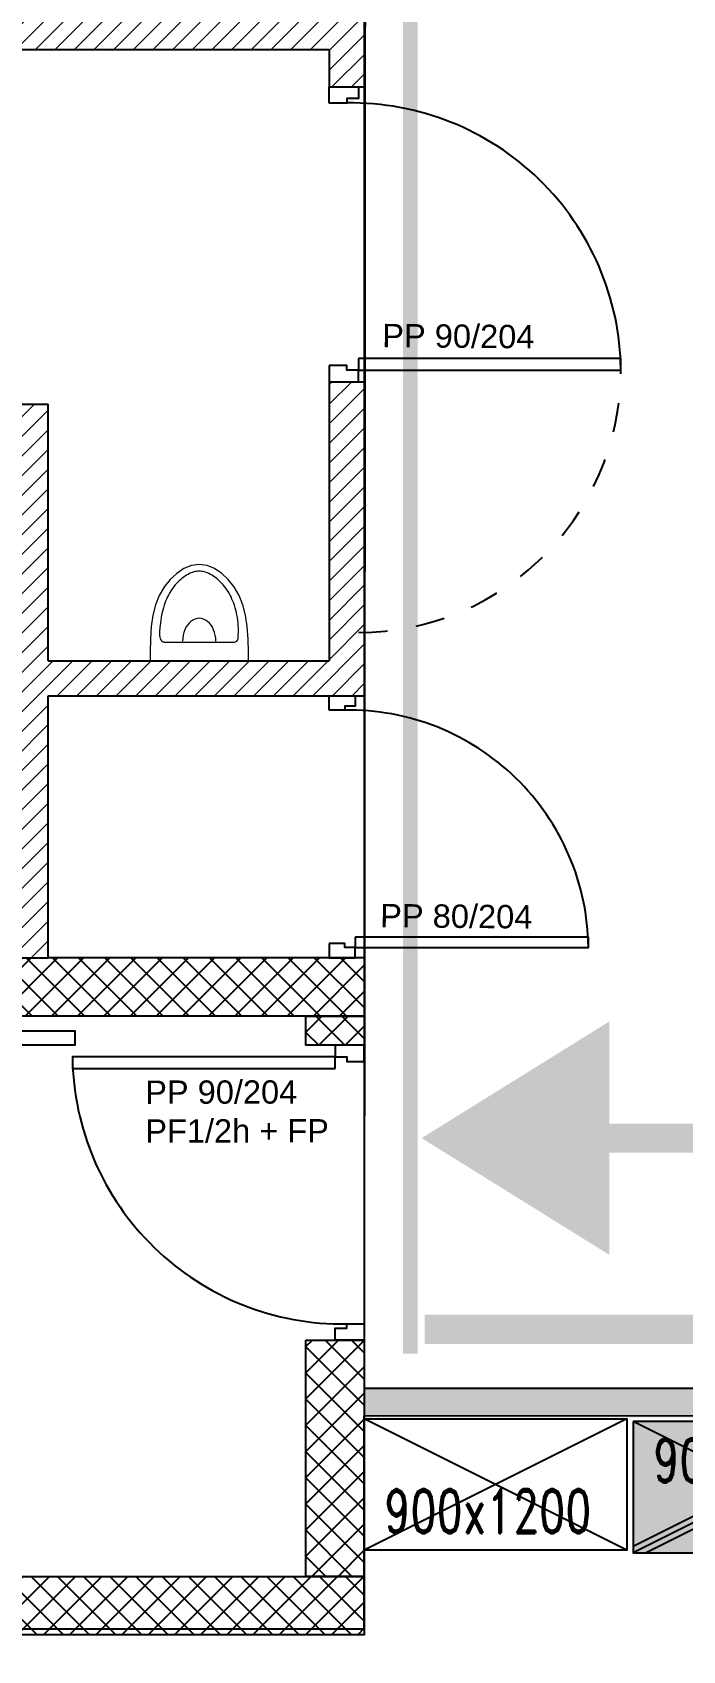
# Model space of a CAD drawing. Extents: x -28.9 to 23.3, y -8.4 to 57.6.
# Drawn here: x -12.29 to -10.06, y -1.74 to 3.81 of the extents above; entities that cross this region are included whole.
import ezdxf

# ---------------------------------------------------------------- set-up
doc = ezdxf.new("R2010")
doc.units = 0
doc.header["$LTSCALE"] = 0.001
for name, pattern in [('CACHE', [0.375, 0.25, -0.125]), ('CONTINU', [0]), ('HIDDEN2', [0.1875, 0.125, -0.0625])]:
    doc.linetypes.add(name, pattern=pattern)
for name, color, linetype in [('00-SECURITE UP', 12, 'Continuous'), ('02-CL HACH PLATRE', 6, 'Continuous'), ('02-CLOISON_HACH MACONNERIE', 6, 'Continuous'), ('A-Etiq_Mob', 7, 'Continuous'), ('A-legende', 7, 'Continuous'), ('A-MobilierAQ', 7, 'Continuous')]:
    doc.layers.add(name, color=color, linetype=linetype)
for name, color, linetype, true_color in [('A-MOQUETTE', 7, 'Continuous', 0xe5ecff), ('A-projet', 7, 'Continuous', 0x5b6280), ('A-signalétique', 7, 'Continuous', 0x666666), ('A-vitré', 7, 'Continuous', 0x61becc)]:
    doc.layers.add(name, color=color, linetype=linetype, true_color=true_color)
doc.styles.add('ROMAND', font='romand', dxfattribs={"width": 0.7})
doc.styles.get("Standard").update_dxf_attribs({"font": 'ARIALN.TTF'})

# ---------------------------------------------------------------- blocks, each defined once
blk = doc.blocks.new('E1147-p.dwg_01')
at = {"lineweight": 0}
for p, q in [((0.147, 0.274), (0.147, -0.273)), ((0.172, -0.387), (0.27, -0.38)), ((0.27, -0.38), (0.361, -0.367)), ((0.069, -0.389), (0.172, -0.387))]:
    blk.add_line(p, q, dxfattribs=at)
blk.add_lwpolyline([(0.361, -0.367), (0.443, -0.346), (0.516, -0.317), (0.58, -0.279), (0.587, -0.274), (0.643, -0.23), (0.691, -0.178), (0.729, -0.122), (0.753, -0.062), (0.762, 0), (0.753, 0.061), (0.729, 0.122), (0.691, 0.178), (0.643, 0.23), (0.587, 0.274), (0.516, 0.317), (0.443, 0.346), (0.361, 0.367), (0.27, 0.38), (0.172, 0.386), (0.069, 0.389), (0, 0.389), (0, -0.389), (0.069, -0.389)], dxfattribs=at)
blk.add_ellipse((0.155, 0), major_axis=(-0.181, 0), ratio=0.728687, start_param=1.570796, end_param=4.712389, dxfattribs=at)
blk.add_open_spline([(0.174, -0.308), (0.209, -0.31), (0.272, -0.313), (0.361, -0.3), (0.437, -0.281), (0.504, -0.254), (0.562, -0.221), (0.612, -0.181), (0.653, -0.137), (0.684, -0.091), (0.704, -0.045), (0.711, 0), (0.704, 0.045), (0.684, 0.091), (0.653, 0.137), (0.612, 0.181), (0.562, 0.22), (0.504, 0.254), (0.437, 0.28), (0.361, 0.3), (0.273, 0.309), (0.202, 0.321), (0.153, 0.299), (0.149, 0.283), (0.147, 0.274)], degree=3, knots=[0, 0, 0, 0, 4.097726, 7.484061, 10.556982, 13.361806, 15.964175, 18.439472, 20.836209, 23.049526, 24.995909, 26.665544, 28.335179, 30.281562, 32.494879, 34.891475, 37.366912, 39.969231, 42.774055, 45.846879, 49.233313, 53.301965, 54.114427, 55.161375, 55.161375, 55.161375, 55.161375], dxfattribs=at)
blk.add_spline([(0.147, -0.273), (0.156, -0.298), (0.174, -0.308)], degree=3, dxfattribs=at)
blk = doc.blocks.new('Xref-R1-2018-11')
at = {"layer": '00-SECURITE UP'}
h = blk.add_hatch(color=256, dxfattribs=at)
h.dxf.hatch_style = 1
h.paths.add_polyline_path([(-7.5879, -7.2496), (-7.5879, -6.8496), (-7.5879, -6.4496), (-8.2316, -6.8496)])
at = {"layer": '02-CL HACH PLATRE', "lineweight": 13, "transparency": 33554687}
h = blk.add_hatch(dxfattribs=at)
h.set_pattern_fill('ANSI31', color=256, scale=0.015)
h.paths.add_polyline_path([(-8.4282, -2.9121), (-8.5485, -2.9121), (-8.5485, -3.0001), (-11.2668, -3.0001), (-11.2683, -3.1201), (-8.5485, -3.1201), (-8.5485, -3.2472), (-8.4485, -3.2472), (-8.4283, -3.2472)])
h.paths.add_polyline_path([(-11.2668, -3.0001), (-12.3715, -3.0001), (-12.8962, -3.0001), (-12.8985, -3.1188), (-12.8985, -3.1201), (-11.2683, -3.1201)])
h = blk.add_hatch(dxfattribs=at)
h.set_pattern_fill('ANSI31', color=256, scale=0.015)
h.paths.add_polyline_path([(-10.5298, -4.3346), (-10.6498, -4.3346), (-10.6498, -5.9614), (-10.6498, -6.2314), (-10.5298, -6.2314), (-10.5298, -5.9614), (-10.5303, -5.9614)])
h.paths.add_polyline_path([(-9.512, -5.3336), (-8.4284, -5.3336), (-8.4283, -4.2572), (-8.5485, -4.2572), (-8.5485, -5.2136), (-9.512, -5.2136), (-9.512, -4.3346), (-9.632, -4.3346), (-9.632, -5.9614), (-9.632, -6.2314), (-9.512, -6.2314)])
at = {"layer": '02-CLOISON_HACH MACONNERIE', "transparency": 33554687}
h = blk.add_hatch(dxfattribs=at)
h.set_pattern_fill('ANSI37', color=256, scale=0.02)
h.paths.add_polyline_path([(-8.4284, -6.2314), (-9.512, -6.2314), (-9.632, -6.2314), (-10.5298, -6.2314), (-10.6498, -6.2314), (-11.308, -6.2314), (-11.3095, -6.4314), (-8.4285, -6.4314)])
h.paths.add_polyline_path([(-11.308, -6.2314), (-12.9566, -6.2314), (-12.9588, -6.4314), (-11.3095, -6.4314)])
h = blk.add_hatch(dxfattribs=at)
h.set_pattern_fill('ANSI37', color=256, scale=0.02)
h.set_pattern_definition([(45, (11.00746, 16.815694), (-0.04490128, 0.04490128), []), (135, (11.00746, 16.815694), (-0.04490128, -0.04490128), [])])
h.paths.add_polyline_path([(-8.6285, -6.4314), (-8.4285, -6.4314), (-8.4285, -6.5314), (-8.6285, -6.5314)])
h = blk.add_hatch(dxfattribs=at)
h.set_pattern_fill('ANSI37', color=256, scale=0.02)
h.set_pattern_definition([(45, (11.00754, 16.815694), (-0.04490128, 0.04490128), []), (135, (11.00754, 16.815694), (-0.04490128, -0.04490128), [])])
h.paths.add_polyline_path([(-8.6284, -7.5414), (-8.4284, -7.5414), (-8.4284, -8.3514), (-8.6284, -8.3514)])
h = blk.add_hatch(dxfattribs=at)
h.set_pattern_fill('ANSI37', color=256, scale=0.02)
h.set_pattern_definition([(45, (10.81605, 16.895694), (-0.04490128, 0.04490128), []), (135, (10.81605, 16.895694), (-0.04490128, -0.04490128), [])])
h.paths.add_polyline_path([(-12.9958, -8.3514), (-12.9996, -8.5514), (-8.4284, -8.5514), (-8.4284, -8.3514)])
blk.add_line((-8.4284, -6.2314), (-9.512, -6.2314))
at = {"linetype": 'Continuous'}
for points in [[(-8.4282, -2.9121), (-8.4283, -3.2472)], [(-8.5485, -3.1201), (-12.8985, -3.1201)], [(-8.5485, -3.1201), (-8.5485, -3.2472)], [(-8.5485, -3.2472), (-8.4282, -3.2472)], [(-8.5485, -4.2572), (-8.5485, -5.2136)], [(-8.5485, -4.2572), (-8.4282, -4.2572)], [(-8.4283, -4.2572), (-8.4284, -5.3336)], [(-9.632, -4.3346), (-9.512, -4.3346)], [(-9.512, -5.2136), (-9.512, -4.3346)], [(-9.512, -5.2136), (-8.5487, -5.2136)], [(-9.512, -6.2314), (-9.512, -5.3336)], [(-9.512, -5.3336), (-8.4284, -5.3336)]]:
    blk.add_lwpolyline(points, dxfattribs=at)
at = {"linetype": 'CONTINU'}
for points in [[(-8.5485, -3.3022), (-8.5485, -3.2472), (-8.4485, -3.2472), (-8.4485, -3.2872), (-8.4885, -3.2872), (-8.4885, -3.3022), (-8.5485, -3.3022)], [(-8.5485, -4.2022), (-8.5485, -4.2572), (-8.4485, -4.2572), (-8.4485, -4.2172), (-8.4885, -4.2172), (-8.4885, -4.2022), (-8.5485, -4.2022)], [(-8.4485, -4.1772), (-8.4485, -4.2172), (-7.5485, -4.2172), (-7.5485, -4.1772)], [(-8.5487, -5.3825), (-8.5487, -5.3336), (-8.4598, -5.3336), (-8.4598, -5.3692), (-8.4953, -5.3692), (-8.4953, -5.3825), (-8.5487, -5.3825)], [(-8.5487, -6.1825), (-8.5487, -6.2314), (-8.4598, -6.2314), (-8.4598, -6.1958), (-8.4953, -6.1958), (-8.4953, -6.1825), (-8.5487, -6.1825)], [(-8.4598, -6.1603), (-8.4598, -6.1958), (-7.6598, -6.1958), (-7.6598, -6.1603)], [(-8.4285, -6.5864), (-8.4285, -6.5314), (-8.5285, -6.5314), (-8.5285, -6.5714), (-8.4885, -6.5714), (-8.4885, -6.5864), (-8.4285, -6.5864)], [(-8.5285, -6.6114), (-8.5285, -6.5714), (-9.4285, -6.5714), (-9.4285, -6.6114)], [(-8.4285, -7.4864), (-8.4285, -7.5414), (-8.5285, -7.5414), (-8.5285, -7.5014), (-8.4885, -7.5014), (-8.4885, -7.4864), (-8.4285, -7.4864)]]:
    blk.add_lwpolyline(points, close=True, dxfattribs=at)
for points in [[(-9.632, -6.2314), (-9.512, -6.2314)], [(-8.4284, -6.2314), (-8.4285, -6.4314)], [(-8.4282, -6.4314), (-12.9599, -6.4314)], [(-11.8976, -6.4814), (-9.7199, -6.4814), (-9.4199, -6.4814), (-9.4199, -6.5314), (-11.8665, -6.5314)], [(-12.9958, -8.3514), (-8.4284, -8.3514), (-8.4284, -8.5514), (-12.9996, -8.5514)]]:
    blk.add_lwpolyline(points)
for points in [[(-8.6285, -6.4314), (-8.4285, -6.4314), (-8.4285, -6.5314), (-8.6285, -6.5314)], [(-8.6284, -7.5414), (-8.4284, -7.5414), (-8.4284, -8.3514), (-8.6284, -8.3514)]]:
    blk.add_lwpolyline(points, close=True)
for centre, radius, start, end in [((-8.4742, -4.2279), 0.9259, 0.6649, 90.8794), ((-8.4827, -6.2054), 0.823, 0.6649, 90.8794), ((-8.5027, -6.5606), 0.9259, 180.6649, 270.8794)]:
    blk.add_arc(centre, radius, start, end, dxfattribs=at)
at = {"linetype": 'HIDDEN2', "ltscale": 1.2}
blk.add_arc((-8.4485, -4.2172), 0.9, 270, 2.5473, dxfattribs=at)
at = {"layer": '00-SECURITE UP', "const_width": 0.1}
blk.add_lwpolyline([(-6.6789, -6.8496), (-7.5879, -6.8496), (-7.5879, -6.8496), (-7.5879, -6.8496)], dxfattribs=at)
at = {"lineweight": 18, "xscale": 0.4330708663173978, "yscale": 0.4330708663173978, "zscale": 0.4330708663173978, "rotation": 89.99999961263066}
blk.add_blockref('E1147-p.dwg_01', (-8.994, -5.2136), dxfattribs=at)
at = {"attachment_point": 1}
for s, insert, char_height, width, rotation in [('{\\fArial|b0|i0|c0|p34;PP 90/204}', (-8.3663, -4.0588), 0.08, 1.472401, 359.5012), ('{\\fArial|b0|i0|c0|p34;PP 80/204}', (-8.3733, -6.0468), 0.08, 1.472401, 359.5012), ('{\\fArial|b0|i0|c0|p34;PP 90/204\\PPF1/2h + FP}', (-9.1791, -6.6522), 0.079868, 1.469965, 0.0874)]:
    blk.add_mtext(s, dxfattribs=dict(at, insert=insert, char_height=char_height, width=width, rotation=rotation))
blk = doc.blocks.new('armoire90')
blk.add_lwpolyline([(0, 0.45), (0, 0), (0.9, 0), (0.9, 0.45)], close=True)
for points in [[(0.9, 0), (0, 0.45)], [(0.9, 0.45), (0, 0)]]:
    blk.add_lwpolyline(points)
at = {"layer": 'A-Etiq_Mob', "style": 'ROMAND', "width": 0.7}
for tag, p in [('DIMENSION', (0.0684, 0.2418)), ('FINITION', (0.0684, 0.0013)), ('PORTES', (0.0684, -0.2391))]:
    blk.add_attdef(tag, p, '', height=0.15, dxfattribs=at)
blk = doc.blocks.new('armoire90Réhausse')
at = {"true_color": 0xfdedc9}
h = blk.add_hatch(color=254, dxfattribs=at)
h.dxf.hatch_style = 1
h.paths.add_polyline_path([(0, 0.45), (0, 0), (0.9, 0), (0.9, 0.45)])
blk.add_lwpolyline([(0, 0.45), (0, 0), (0.9, 0), (0.9, 0.45)], close=True)
for points in [[(0.9, 0), (0, 0.45)], [(0.9, 0.45), (0, 0)], [(0.8553, 0.45), (0, 0.0224)], [(0.9, 0.4276), (0.0447, 0)]]:
    blk.add_lwpolyline(points)
at = {"layer": 'A-Etiq_Mob', "style": 'ROMAND', "width": 0.7}
for tag, p in [('DIMENSION', (0.0684, 0.2418)), ('FINITION', (0.0684, 0.0013)), ('PORTES', (0.0684, -0.2391))]:
    blk.add_attdef(tag, p, '', height=0.15, dxfattribs=at)

msp = doc.modelspace()

# ---------------------------------------------------------------- linework, layer by layer
at = {"layer": 'A-legende', "linetype": 'CACHE', "ltscale": 2000, "const_width": 0.05}
msp.add_lwpolyline([(-10.9945, -0.7196), (-10.9945, 7.1292), (-10.9945, 7.1292)], dxfattribs=at)
at = {"layer": 'A-MOQUETTE'}
msp.add_lwpolyline([(0.1634, -0.9364), (-11.1536, -0.9326), (-11.1536, -1.6634), (-15.741, -1.6634), (-15.8598, -5.8458), (-15.2918, -5.8564), (-15.2656, -6.1025), (-14.0077, -6.1185), (-13.978, -5.894), (-12.9864, -5.894), (-12.961, -6.1319), (-11.7031, -6.1479), (-11.6707, -5.9022), (-10.0296, -5.9232)], dxfattribs=at)
at = {"layer": 'A-projet', "ltscale": 0.01}
msp.add_lwpolyline([(-15.4461, 13.1614), (-15.5604, 7.0915), (-11.1525, 7.0919), (-11.1527, -1.6827), (-15.7239, -1.6827), (-15.8025, -5.8499), (-15.2918, -5.8564), (-15.2656, -6.1025), (-14.0077, -6.1185), (-13.9752, -5.8732), (-12.9872, -5.8858), (-12.961, -6.1319), (-11.7031, -6.1479), (-11.6707, -5.9022), (-10.0296, -5.9232)], dxfattribs=at)
at = {"layer": 'A-projet', "color": 63, "true_color": 0xa6c487}
msp.add_lwpolyline([(0.9643, 10.8355), (-0.6104, 13.07), (-1.6103, 13.0738), (-1.5381, 8.4771), (-11.1473, 8.4938), (-11.1532, -0.8381), (3.1376, -0.8381), (7.1773, 2.2123), (2.4398, 8.4863), (2.4398, 8.4863), (2.434, 10.4404)], close=True, dxfattribs=at)
at = {"layer": 'A-signalétique', "color": 1, "linetype": 'CACHE', "ltscale": 2000, "true_color": 0xff0000, "const_width": 0.1}
msp.add_lwpolyline([(2.1934, 8.3444), (6.8221, 2.2756), (3.0655, -0.6364), (-10.9457, -0.6364)], dxfattribs=at)
at = {"layer": 'A-vitré', "const_width": 0.1}
msp.add_lwpolyline([(-11.1536, -0.8875), (-8.9347, -0.8889)], dxfattribs=at)

# ---------------------------------------------------------------- block references
at = {"ltscale": 0.01}
msp.add_blockref('Xref-R1-2018-11', (-2.7243, 6.8687), dxfattribs=at)
at = {"layer": 'A-MobilierAQ', "ltscale": 0.1}
ref = msp.add_blockref('armoire90', (-11.1527, -0.9426), dxfattribs=dict(at, xscale=-1, rotation=180))
ref.add_attrib('DIMENSION', '900x1200', (-11.0844, -1.3344), dxfattribs={"layer": 'A-Etiq_Mob', "ltscale": 0.1, "height": 0.15, "style": 'ROMAND', "width": 0.7})
msp.add_blockref('armoire90Réhausse', (-10.2307, -1.4023), dxfattribs=at).add_auto_attribs({'DIMENSION': '900x1100'})

doc.saveas('drawing.dxf')
